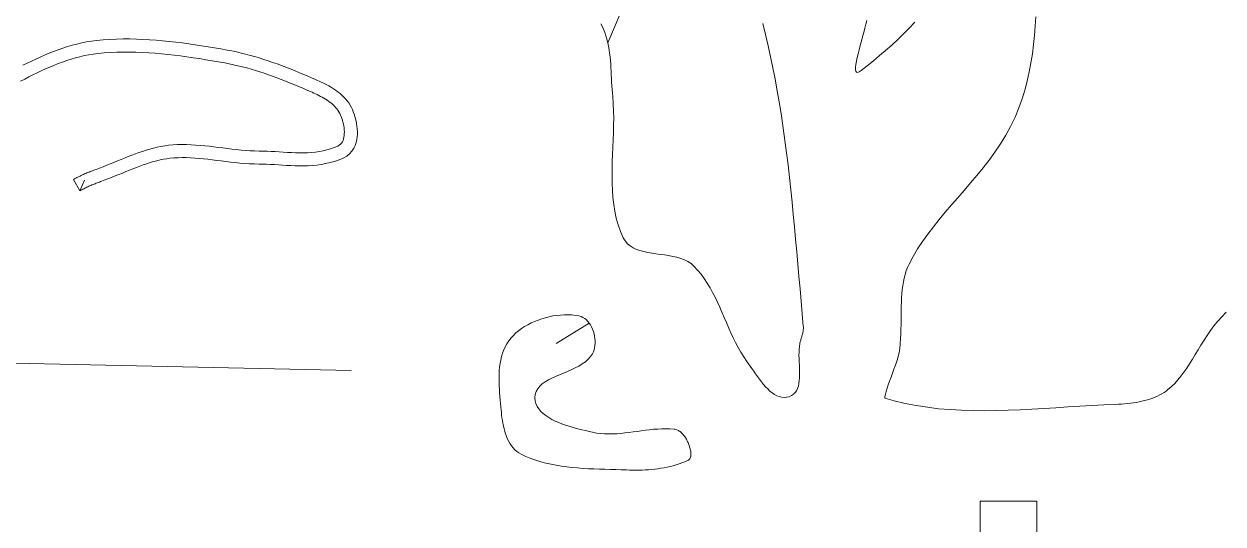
# Model space of a CAD drawing. Header units: inches. Extents: x -12 to 23, y -13.2 to 21.7.
# Drawn here: x 2.06 to 4.931, y 3.716 to 4.913 of the extents above; entities that cross this region are included whole.
import ezdxf

# ---------------------------------------------------------------- set-up
doc = ezdxf.new("R2010")
doc.units = ezdxf.units.IN
doc.header["$MEASUREMENT"] = 0
doc.layers.get('0').update_dxf_attribs({"lineweight": 0})

msp = doc.modelspace()

# ---------------------------------------------------------------- linework, layer by layer
at = {"color": 30, "linetype": 'Continuous', "lineweight": 0, "true_color": 0xff7e00}
for p, q in [((3.4581, 4.8682), (3.5482, 5.0801)), ((3.4138, 4.197), (3.3343, 4.1477))]:
    msp.add_line(p, q, dxfattribs=at)
at = {"color": 7, "linetype": 'Continuous', "lineweight": 0}
for p, q in [((4.483, 4.93), (4.4817, 4.908)), ((4.48, 4.8859), (4.4777, 4.8639)), ((4.4817, 4.908), (4.48, 4.8859)), ((4.4777, 4.8639), (4.4749, 4.8419)), ((4.4749, 4.8419), (4.4714, 4.8201)), ((4.4672, 4.7983), (4.4623, 4.7766)), ((4.4714, 4.8201), (4.4672, 4.7983)), ((4.4623, 4.7766), (4.4567, 4.755)), ((4.4567, 4.755), (4.4501, 4.7337)), ((4.4427, 4.7123), (4.4334, 4.6897)), ((4.4501, 4.7337), (4.4427, 4.7123)), ((4.4334, 4.6897), (4.4228, 4.6677)), ((4.4228, 4.6677), (4.4112, 4.6466)), ((4.3986, 4.6262), (4.3852, 4.6064)), ((4.4112, 4.6466), (4.3986, 4.6262)), ((4.3852, 4.6064), (4.3711, 4.5873)), ((4.3566, 4.5686), (4.3417, 4.5503)), ((4.3711, 4.5873), (4.3566, 4.5686)), ((4.3417, 4.5503), (4.3266, 4.5324)), ((4.3113, 4.5147), (4.2961, 4.4971)), ((4.3266, 4.5324), (4.3113, 4.5147)), ((4.281, 4.4798), (4.2662, 4.4625)), ((4.2961, 4.4971), (4.281, 4.4798)), ((4.2662, 4.4625), (4.2518, 4.4451)), ((4.2378, 4.4277), (4.2245, 4.4102)), ((4.2518, 4.4451), (4.2378, 4.4277)), ((4.2245, 4.4102), (4.2119, 4.3925)), ((4.2001, 4.3745), (4.1893, 4.3563)), ((4.2119, 4.3925), (4.2001, 4.3745)), ((4.1795, 4.3377), (4.1759, 4.3298)), ((4.1893, 4.3563), (4.1795, 4.3377)), ((4.1702, 4.3133), (4.168, 4.3047)), ((4.1728, 4.3217), (4.1702, 4.3133)), ((4.1759, 4.3298), (4.1728, 4.3217)), ((4.1646, 4.2865), (4.1634, 4.2771)), ((4.1661, 4.2958), (4.1646, 4.2865)), ((4.168, 4.3047), (4.1661, 4.2958)), ((4.1618, 4.2573), (4.1613, 4.2471)), ((4.1624, 4.2673), (4.1618, 4.2573)), ((4.1634, 4.2771), (4.1624, 4.2673)), ((4.1607, 4.2261), (4.1606, 4.2153)), ((4.1609, 4.2367), (4.1607, 4.2261)), ((4.1613, 4.2471), (4.1609, 4.2367)), ((4.9282, 4.2123), (4.9385, 4.2227)), ((4.1603, 4.1934), (4.1601, 4.1822)), ((4.1605, 4.2044), (4.1603, 4.1934)), ((4.1606, 4.2153), (4.1605, 4.2044)), ((4.9096, 4.1902), (4.9185, 4.2014)), ((4.9185, 4.2014), (4.9282, 4.2123)), ((-0.9596, 4.1687), (2.8433, 4.083)), ((4.1597, 4.1709), (4.1591, 4.1595)), ((4.1601, 4.1822), (4.1597, 4.1709)), ((4.8858, 4.1558), (4.8933, 4.1673)), ((4.8933, 4.1673), (4.9012, 4.1789)), ((4.9012, 4.1789), (4.9096, 4.1902)), ((4.1571, 4.1361), (4.1555, 4.1262)), ((4.1583, 4.148), (4.1571, 4.1361)), ((4.1591, 4.1595), (4.1583, 4.148)), ((4.8715, 4.1327), (4.8785, 4.1442)), ((4.8785, 4.1442), (4.8858, 4.1558)), ((4.1502, 4.106), (4.1469, 4.0961)), ((4.1531, 4.116), (4.1502, 4.106)), ((4.1555, 4.1262), (4.1531, 4.116)), ((4.8511, 4.0995), (4.8579, 4.1103)), ((4.8579, 4.1103), (4.8647, 4.1214)), ((4.8647, 4.1214), (4.8715, 4.1327)), ((4.1434, 4.0864), (4.1398, 4.0767)), ((4.1469, 4.0961), (4.1434, 4.0864)), ((4.8303, 4.0697), (4.8373, 4.0791)), ((4.8373, 4.0791), (4.8443, 4.0891)), ((4.8443, 4.0891), (4.8511, 4.0995)), ((4.1297, 4.0494), (4.1269, 4.0412)), ((4.1328, 4.0582), (4.1297, 4.0494)), ((4.1363, 4.0673), (4.1328, 4.0582)), ((4.1398, 4.0767), (4.1363, 4.0673)), ((4.8077, 4.0447), (4.8155, 4.0524)), ((4.8155, 4.0524), (4.823, 4.0607)), ((4.823, 4.0607), (4.8303, 4.0697)), ((4.1219, 4.0211), (4.1215, 4.017)), ((4.1229, 4.0268), (4.1219, 4.0211)), ((4.1246, 4.0335), (4.1229, 4.0268)), ((4.1269, 4.0412), (4.1246, 4.0335)), ((4.7625, 4.0172), (4.7684, 4.0196)), ((4.7684, 4.0196), (4.7742, 4.0221)), ((4.7742, 4.0221), (4.7797, 4.0248)), ((4.7797, 4.0248), (4.785, 4.0277)), ((4.785, 4.0277), (4.7901, 4.0308)), ((4.7901, 4.0308), (4.795, 4.0341)), ((4.795, 4.0341), (4.7995, 4.0376)), ((4.7995, 4.0376), (4.8077, 4.0447)), ((4.1215, 4.017), (4.1442, 4.0105)), ((4.1442, 4.0105), (4.1703, 4.0044)), ((4.1703, 4.0044), (4.1967, 3.9993)), ((4.1967, 3.9993), (4.2234, 3.9952)), ((4.2234, 3.9952), (4.2504, 3.992)), ((4.2504, 3.992), (4.2776, 3.9897)), ((4.4452, 3.9893), (4.4736, 3.9908)), ((4.4736, 3.9908), (4.5022, 3.9924)), ((4.5022, 3.9924), (4.5308, 3.9942)), ((4.5308, 3.9942), (4.5595, 3.9961)), ((4.5595, 3.9961), (4.5882, 3.9979)), ((4.5882, 3.9979), (4.6169, 3.9996)), ((4.6169, 3.9996), (4.6457, 4.0011)), ((4.6457, 4.0011), (4.6742, 4.0023)), ((4.6742, 4.0023), (4.6814, 4.0026)), ((4.6814, 4.0026), (4.6885, 4.003)), ((4.6885, 4.003), (4.6956, 4.0035)), ((4.6956, 4.0035), (4.7026, 4.0042)), ((4.7026, 4.0042), (4.7096, 4.005)), ((4.7096, 4.005), (4.7166, 4.006)), ((4.7166, 4.006), (4.7235, 4.0071)), ((4.7235, 4.0071), (4.7303, 4.0083)), ((4.7303, 4.0083), (4.737, 4.0098)), ((4.737, 4.0098), (4.7436, 4.0114)), ((4.7436, 4.0114), (4.7501, 4.0131)), ((4.7501, 4.0131), (4.7564, 4.0151)), ((4.7564, 4.0151), (4.7625, 4.0172)), ((4.2776, 3.9897), (4.3051, 3.9882)), ((4.3051, 3.9882), (4.3327, 3.9873)), ((4.3327, 3.9873), (4.3606, 3.9871)), ((4.3606, 3.9871), (4.3886, 3.9874)), ((4.3886, 3.9874), (4.4168, 3.9882)), ((4.4168, 3.9882), (4.4452, 3.9893)), ((4.4853, 3.7703), (4.3501, 3.7703)), ((4.3501, 3.7703), (4.3501, 3.4237)), ((4.4853, 3.4237), (4.4853, 3.7703))]:
    msp.add_line(p, q, dxfattribs=at)
at = {"color": 7, "linetype": 'Continuous', "lineweight": 0, "flags": 128}
for points in [[(3.4415, 4.9134), (3.4445, 4.9083), (3.448, 4.9005), (3.4511, 4.8926), (3.4538, 4.8846), (3.4561, 4.8764), (3.4581, 4.8682), (3.4599, 4.8599), (3.4613, 4.8514), (3.4625, 4.8429), (3.4635, 4.8344), (3.4644, 4.8258), (3.4651, 4.8171), (3.4656, 4.8085), (3.4661, 4.7998), (3.4666, 4.7911), (3.467, 4.7823), (3.4674, 4.7737), (3.4679, 4.765), (3.4685, 4.7564), (3.4691, 4.7478), (3.4699, 4.7392), (3.4712, 4.7223), (3.472, 4.7052), (3.4723, 4.688), (3.4722, 4.6707), (3.4717, 4.6533), (3.4711, 4.6359), (3.4704, 4.6184), (3.4696, 4.601), (3.4689, 4.5836), (3.4685, 4.5662), (3.4683, 4.5489), (3.4685, 4.5318), (3.4691, 4.5147), (3.4704, 4.4978), (3.4723, 4.4811), (3.4749, 4.4646), (3.4785, 4.4483), (3.483, 4.4323), (3.4885, 4.4166), (3.4952, 4.4011), (3.4997, 4.3935), (3.5052, 4.3871), (3.5116, 4.3817), (3.5188, 4.3772), (3.5267, 4.3735), (3.5352, 4.3705), (3.5443, 4.368), (3.5537, 4.366), (3.5635, 4.3643), (3.5735, 4.3629), (3.5836, 4.3615), (3.5938, 4.3601), (3.6039, 4.3585), (3.6138, 4.3567), (3.6235, 4.3545), (3.6328, 4.3517), (3.6416, 4.3484), (3.6498, 4.3443), (3.6575, 4.3394), (3.6643, 4.3335), (3.6732, 4.324), (3.6814, 4.314), (3.6891, 4.3036), (3.6962, 4.2929), (3.7029, 4.2817), (3.7091, 4.2703), (3.7151, 4.2587), (3.7207, 4.2468), (3.7262, 4.2348), (3.7315, 4.2227), (3.7368, 4.2105), (3.742, 4.1982), (3.7473, 4.186), (3.7527, 4.1739), (3.7583, 4.1619), (3.7641, 4.1501), (3.7702, 4.1384), (3.7767, 4.1271), (3.7837, 4.116), (3.7911, 4.1052), (3.7951, 4.0997), (3.7991, 4.0939), (3.8033, 4.0878), (3.8076, 4.0815), (3.812, 4.0751), (3.8166, 4.0687), (3.8212, 4.0623), (3.826, 4.0561), (3.8309, 4.0501), (3.8359, 4.0444), (3.841, 4.0391), (3.8463, 4.0342), (3.8516, 4.0299), (3.8571, 4.0261), (3.8627, 4.0231), (3.8684, 4.0208), (3.8743, 4.0193), (3.8803, 4.0187), (3.8863, 4.0192), (3.8925, 4.0207), (3.8982, 4.0232), (3.903, 4.0264), (3.9069, 4.0304), (3.9101, 4.0351), (3.9126, 4.0403), (3.9144, 4.0461), (3.9158, 4.0524), (3.9167, 4.0591), (3.9172, 4.0661), (3.9174, 4.0734), (3.9173, 4.0809), (3.9171, 4.0885), (3.9168, 4.0963), (3.9164, 4.1041), (3.9161, 4.1118), (3.9159, 4.1194), (3.916, 4.1269), (3.9162, 4.1341), (3.9169, 4.141), (3.9179, 4.1475), (3.9183, 4.1496), (3.9189, 4.1517), (3.9194, 4.1538), (3.92, 4.1559), (3.9206, 4.1581), (3.9212, 4.1602), (3.9218, 4.1623), (3.9225, 4.1644), (3.9231, 4.1665), (3.9237, 4.1686), (3.9242, 4.1707), (3.9248, 4.1728), (3.9252, 4.1749), (3.9256, 4.177), (3.926, 4.1791), (3.9263, 4.1812), (3.9264, 4.1834), (3.9265, 4.1855), (3.9265, 4.1876), (3.9263, 4.1898), (3.9263, 4.1898), (3.9263, 4.1898), (3.9263, 4.1898), (3.9263, 4.1898), (3.9236, 4.2194), (3.921, 4.2491), (3.9184, 4.2788), (3.9158, 4.3085), (3.9132, 4.3382), (3.9106, 4.3679), (3.9079, 4.3976), (3.9052, 4.4273), (3.9024, 4.457), (3.8995, 4.4866), (3.8964, 4.5163), (3.8932, 4.5459), (3.8898, 4.5755), (3.8861, 4.605), (3.8823, 4.6345), (3.8782, 4.664), (3.8738, 4.6935), (3.8691, 4.7229), (3.8641, 4.7522), (3.8587, 4.7815), (3.8535, 4.8081), (3.8479, 4.8347), (3.8419, 4.8612), (3.8357, 4.8876), (3.8291, 4.914)], [(4.0786, 4.9214), (4.0764, 4.9124), (4.0738, 4.9028), (4.0711, 4.8928), (4.0682, 4.8825), (4.0653, 4.8721), (4.0625, 4.8617), (4.0598, 4.8515), (4.0573, 4.8418), (4.0551, 4.8326), (4.0533, 4.8241), (4.0521, 4.8164), (4.0514, 4.8099), (4.0514, 4.8045), (4.0522, 4.8005), (4.0538, 4.798), (4.0564, 4.7973), (4.06, 4.7984), (4.0648, 4.8016), (4.0648, 4.8016), (4.0648, 4.8016), (4.0648, 4.8016), (4.0648, 4.8016), (4.0793, 4.8132), (4.094, 4.8251), (4.1087, 4.8373), (4.1234, 4.8499), (4.1379, 4.8628), (4.1523, 4.876), (4.1664, 4.8896), (4.1801, 4.9035), (4.1933, 4.9177)]]:
    msp.add_lwpolyline(points, dxfattribs=at)
at = {"color": 7, "linetype": 'Continuous', "lineweight": 0}
for points in [[(2.1937, 4.5135), (2.1962, 4.5149), (2.1986, 4.5161), (2.201, 4.5173), (2.2034, 4.5186), (2.2058, 4.5198), (2.2083, 4.5209), (2.2107, 4.5221), (2.2132, 4.5232), (2.2156, 4.5244), (2.2181, 4.5255), (2.2206, 4.5266), (2.2231, 4.5276), (2.2256, 4.5287), (2.2281, 4.5297), (2.2306, 4.5307), (2.2331, 4.5317), (2.2357, 4.5327), (2.2382, 4.5337), (2.2407, 4.5346), (2.2434, 4.5356), (2.2523, 4.5389), (2.2612, 4.5423), (2.27, 4.5457), (2.2787, 4.5492), (2.2874, 4.5528), (2.2959, 4.5563), (2.3044, 4.5598), (2.3128, 4.5632), (2.3212, 4.5665), (2.3295, 4.5698), (2.3377, 4.5729), (2.3459, 4.5758), (2.354, 4.5786), (2.3621, 4.5812), (2.3701, 4.5835), (2.3781, 4.5857), (2.3861, 4.5875), (2.394, 4.5892), (2.4019, 4.5905), (2.4098, 4.5915), (2.4194, 4.5924), (2.4291, 4.593), (2.439, 4.5932), (2.4489, 4.5931), (2.459, 4.5927), (2.4691, 4.5921), (2.4794, 4.5913), (2.4898, 4.5903), (2.5004, 4.5892), (2.511, 4.5879), (2.5217, 4.5866), (2.5326, 4.5852), (2.5436, 4.5838), (2.5546, 4.5825), (2.5658, 4.5813), (2.5771, 4.5801), (2.5885, 4.5792), (2.6, 4.5784), (2.6117, 4.5779), (2.623, 4.5777), (2.6323, 4.5776), (2.6413, 4.5773), (2.6506, 4.5768), (2.66, 4.5763), (2.6696, 4.5757), (2.6794, 4.5751), (2.6892, 4.5746), (2.6993, 4.5741), (2.7094, 4.5737), (2.7196, 4.5735), (2.7299, 4.5735), (2.7404, 4.5738), (2.7509, 4.5744), (2.7614, 4.5754), (2.772, 4.5768), (2.7827, 4.5787), (2.7934, 4.5811), (2.804, 4.5842), (2.8146, 4.5879), (2.8258, 4.5927), (2.833, 4.5968), (2.8398, 4.6024), (2.8454, 4.6088), (2.8499, 4.6156), (2.8532, 4.6225), (2.8556, 4.6295), (2.8572, 4.6363), (2.8581, 4.643), (2.8586, 4.6495), (2.8586, 4.656), (2.8583, 4.6623), (2.8576, 4.6685), (2.8567, 4.6746), (2.8555, 4.6805), (2.8541, 4.6863), (2.8525, 4.692), (2.8507, 4.6975), (2.8487, 4.7028), (2.8466, 4.708), (2.8441, 4.7131), (2.8411, 4.7186), (2.8377, 4.724), (2.834, 4.7291), (2.83, 4.7338), (2.8259, 4.7383), (2.8216, 4.7424), (2.8173, 4.7463), (2.8128, 4.7499), (2.8082, 4.7533), (2.8037, 4.7565), (2.799, 4.7595), (2.7944, 4.7623), (2.7898, 4.7649), (2.7851, 4.7674), (2.7806, 4.7698), (2.776, 4.772), (2.7715, 4.7742), (2.7671, 4.7762), (2.7628, 4.7781), (2.7586, 4.78), (2.7486, 4.7844), (2.7385, 4.7887), (2.7283, 4.793), (2.7181, 4.7973), (2.7079, 4.8015), (2.6975, 4.8056), (2.6871, 4.8097), (2.6767, 4.8136), (2.6662, 4.8175), (2.6556, 4.8212), (2.645, 4.8249), (2.6343, 4.8284), (2.6236, 4.8317), (2.6127, 4.835), (2.6019, 4.838), (2.5909, 4.8409), (2.5799, 4.8436), (2.5688, 4.8462), (2.5577, 4.8485), (2.5466, 4.8506), (2.5313, 4.8533), (2.5161, 4.8559), (2.5009, 4.8585), (2.4855, 4.861), (2.4701, 4.8633), (2.4547, 4.8656), (2.4392, 4.8677), (2.4236, 4.8696), (2.408, 4.8714), (2.3923, 4.873), (2.3766, 4.8743), (2.3609, 4.8755), (2.3451, 4.8763), (2.3293, 4.8769), (2.3134, 4.8772), (2.2975, 4.8772), (2.2816, 4.8768), (2.2657, 4.8761), (2.2498, 4.875), (2.2338, 4.8735), (2.2219, 4.872), (2.2101, 4.8701), (2.1984, 4.8678), (2.1868, 4.8652), (2.1754, 4.8622), (2.1641, 4.8589), (2.1529, 4.8553), (2.1419, 4.8514), (2.131, 4.8473), (2.1202, 4.843), (2.1095, 4.8385), (2.0989, 4.8339), (2.0884, 4.8291), (2.0781, 4.8242), (2.0679, 4.8192), (2.0577, 4.8142)], [(2.0522, 4.7762), (2.062, 4.7813), (2.0718, 4.7863), (2.0817, 4.7912), (2.0916, 4.7961), (2.1016, 4.8008), (2.1117, 4.8054), (2.1218, 4.8098), (2.132, 4.8141), (2.1422, 4.8182), (2.1525, 4.822), (2.1629, 4.8256), (2.1733, 4.829), (2.1838, 4.832), (2.1943, 4.8348), (2.2049, 4.8373), (2.2156, 4.8394), (2.2263, 4.8411), (2.2371, 4.8424), (2.2523, 4.8439), (2.2675, 4.8449), (2.2827, 4.8456), (2.2979, 4.8459), (2.3132, 4.8459), (2.3284, 4.8457), (2.3437, 4.8451), (2.3589, 4.8443), (2.3742, 4.8432), (2.3894, 4.8419), (2.4047, 4.8403), (2.4199, 4.8386), (2.4351, 4.8367), (2.4503, 4.8346), (2.4655, 4.8324), (2.4807, 4.8301), (2.4958, 4.8276), (2.5109, 4.8251), (2.5259, 4.8225), (2.5409, 4.8198), (2.5516, 4.8178), (2.5621, 4.8156), (2.5727, 4.8132), (2.5832, 4.8106), (2.5936, 4.8079), (2.6041, 4.8049), (2.6144, 4.8018), (2.6248, 4.7986), (2.6351, 4.7952), (2.6454, 4.7917), (2.6556, 4.7881), (2.6658, 4.7843), (2.6759, 4.7805), (2.6861, 4.7766), (2.6961, 4.7725), (2.7062, 4.7684), (2.7162, 4.7642), (2.7262, 4.76), (2.7361, 4.7557), (2.7461, 4.7514), (2.7501, 4.7496), (2.7542, 4.7478), (2.7583, 4.7459), (2.7624, 4.7439), (2.7665, 4.7419), (2.7705, 4.7398), (2.7746, 4.7376), (2.7786, 4.7353), (2.7825, 4.733), (2.7863, 4.7305), (2.79, 4.7279), (2.7936, 4.7252), (2.7971, 4.7224), (2.8004, 4.7195), (2.8035, 4.7164), (2.8065, 4.7132), (2.8093, 4.7099), (2.8119, 4.7064), (2.8142, 4.7027), (2.8163, 4.6989), (2.818, 4.6952), (2.8197, 4.6913), (2.8212, 4.6872), (2.8226, 4.6829), (2.8239, 4.6784), (2.825, 4.6738), (2.8259, 4.6692), (2.8266, 4.6645), (2.8271, 4.6598), (2.8274, 4.6552), (2.8273, 4.6507), (2.827, 4.6463), (2.8264, 4.6421), (2.8255, 4.6381), (2.8242, 4.6343), (2.8226, 4.6309), (2.8205, 4.6278), (2.8181, 4.625), (2.8152, 4.6227), (2.8119, 4.6208), (2.8033, 4.6171), (2.7945, 4.614), (2.7855, 4.6114), (2.7764, 4.6093), (2.7673, 4.6076), (2.758, 4.6064), (2.7486, 4.6056), (2.7391, 4.605), (2.7295, 4.6048), (2.7199, 4.6048), (2.7103, 4.605), (2.7006, 4.6053), (2.6909, 4.6058), (2.6812, 4.6063), (2.6715, 4.6069), (2.6618, 4.6075), (2.6521, 4.608), (2.6425, 4.6085), (2.633, 4.6088), (2.6235, 4.6089), (2.6126, 4.6091), (2.6018, 4.6096), (2.5909, 4.6103), (2.58, 4.6113), (2.5691, 4.6124), (2.5582, 4.6136), (2.5474, 4.6149), (2.5365, 4.6162), (2.5256, 4.6176), (2.5147, 4.6189), (2.5039, 4.6202), (2.493, 4.6214), (2.4822, 4.6224), (2.4713, 4.6233), (2.4605, 4.6239), (2.4496, 4.6243), (2.4388, 4.6244), (2.4279, 4.6242), (2.4171, 4.6236), (2.4063, 4.6226), (2.3973, 4.6214), (2.3883, 4.6199), (2.3794, 4.6181), (2.3705, 4.616), (2.3617, 4.6136), (2.3529, 4.611), (2.3442, 4.6082), (2.3356, 4.6053), (2.3269, 4.6022), (2.3183, 4.5989), (2.3097, 4.5956), (2.3012, 4.5922), (2.2926, 4.5887), (2.2841, 4.5852), (2.2755, 4.5817), (2.267, 4.5782), (2.2585, 4.5748), (2.2499, 4.5714), (2.2413, 4.5681), (2.2327, 4.565), (2.23, 4.564), (2.2272, 4.5629), (2.2245, 4.5619), (2.2217, 4.5608), (2.219, 4.5598), (2.2163, 4.5587), (2.2135, 4.5575), (2.2108, 4.5564), (2.2081, 4.5552), (2.2054, 4.554), (2.2028, 4.5528), (2.2001, 4.5516), (2.1974, 4.5504), (2.1948, 4.5491), (2.1921, 4.5478), (2.1895, 4.5465), (2.1869, 4.5452), (2.1842, 4.5439), (2.1816, 4.5425), (2.179, 4.5411), (2.1937, 4.5135), (2.2054, 4.5393)]]:
    msp.add_lwpolyline(points, dxfattribs=at)
at = {"color": 7, "linetype": 'Continuous', "lineweight": 0, "flags": 128}
msp.add_lwpolyline([(3.6168, 3.943), (3.607, 3.9437), (3.5973, 3.944), (3.5875, 3.9438), (3.5777, 3.9433), (3.5679, 3.9426), (3.558, 3.9415), (3.5482, 3.9404), (3.5383, 3.939), (3.5285, 3.9377), (3.5186, 3.9363), (3.5088, 3.935), (3.499, 3.9338), (3.4892, 3.9328), (3.4794, 3.9321), (3.4697, 3.9316), (3.46, 3.9314), (3.4503, 3.9317), (3.4407, 3.9324), (3.4311, 3.9337), (3.4216, 3.9355), (3.4134, 3.9374), (3.4048, 3.9394), (3.3959, 3.9415), (3.3868, 3.9439), (3.3775, 3.9464), (3.3683, 3.9491), (3.359, 3.952), (3.3499, 3.9552), (3.3411, 3.9587), (3.3325, 3.9624), (3.3244, 3.9664), (3.3167, 3.9707), (3.3096, 3.9753), (3.3032, 3.9803), (3.2975, 3.9856), (3.2927, 3.9913), (3.2887, 3.9974), (3.2858, 4.004), (3.284, 4.0109), (3.2834, 4.0183), (3.2842, 4.0262), (3.2866, 4.0333), (3.2903, 4.0398), (3.2952, 4.0457), (3.3012, 4.0511), (3.3082, 4.0561), (3.316, 4.0607), (3.3244, 4.065), (3.3333, 4.0692), (3.3425, 4.0732), (3.3519, 4.0771), (3.3614, 4.0811), (3.3708, 4.0852), (3.38, 4.0895), (3.3888, 4.0941), (3.397, 4.099), (3.4046, 4.1044), (3.4113, 4.1102), (3.417, 4.1166), (3.4216, 4.1237), (3.4237, 4.1281), (3.4254, 4.1329), (3.4266, 4.138), (3.4274, 4.1433), (3.4277, 4.1488), (3.4277, 4.1545), (3.4273, 4.1601), (3.4265, 4.1658), (3.4253, 4.1715), (3.4237, 4.177), (3.4218, 4.1824), (3.4195, 4.1876), (3.4168, 4.1924), (3.4138, 4.197), (3.4105, 4.2011), (3.4068, 4.2048), (3.4029, 4.208), (3.3986, 4.2106), (3.394, 4.2126), (3.3891, 4.214), (3.3806, 4.2153), (3.3719, 4.2163), (3.363, 4.2167), (3.354, 4.2166), (3.345, 4.2162), (3.3359, 4.2152), (3.3269, 4.2139), (3.3179, 4.2121), (3.3089, 4.2099), (3.3001, 4.2073), (3.2914, 4.2043), (3.283, 4.2009), (3.2747, 4.1972), (3.2667, 4.1931), (3.259, 4.1886), (3.2517, 4.1838), (3.2447, 4.1786), (3.2382, 4.1732), (3.2321, 4.1674), (3.2265, 4.1613), (3.2212, 4.1546), (3.2166, 4.1475), (3.2126, 4.1402), (3.2091, 4.1326), (3.2062, 4.1248), (3.2038, 4.1168), (3.2019, 4.1085), (3.2003, 4.1001), (3.1992, 4.0916), (3.1984, 4.083), (3.198, 4.0742), (3.1978, 4.0654), (3.1979, 4.0566), (3.1981, 4.0477), (3.1986, 4.0389), (3.1992, 4.0301), (3.1998, 4.0213), (3.2006, 4.0127), (3.2013, 4.0041), (3.2021, 3.9957), (3.2027, 3.9896), (3.2033, 3.9833), (3.204, 3.9768), (3.2048, 3.9703), (3.2058, 3.9637), (3.2069, 3.9572), (3.2082, 3.9506), (3.2097, 3.9441), (3.2114, 3.9377), (3.2134, 3.9314), (3.2156, 3.9252), (3.2181, 3.9193), (3.2209, 3.9135), (3.224, 3.9081), (3.2275, 3.9029), (3.2314, 3.8981), (3.2356, 3.8936), (3.2402, 3.8896), (3.2453, 3.886), (3.2509, 3.8828), (3.2622, 3.8775), (3.2738, 3.8728), (3.2857, 3.8686), (3.2977, 3.8648), (3.3099, 3.8616), (3.3223, 3.8588), (3.3348, 3.8564), (3.3475, 3.8543), (3.3602, 3.8526), (3.3731, 3.8512), (3.386, 3.85), (3.399, 3.849), (3.4121, 3.8483), (3.4251, 3.8477), (3.4382, 3.8472), (3.4513, 3.8468), (3.4643, 3.8464), (3.4772, 3.846), (3.4901, 3.8456), (3.5029, 3.8452), (3.5104, 3.845), (3.5179, 3.8448), (3.5254, 3.8448), (3.5329, 3.8449), (3.5404, 3.8451), (3.548, 3.8454), (3.5555, 3.8458), (3.5631, 3.8464), (3.5706, 3.8472), (3.5781, 3.8481), (3.5855, 3.8492), (3.5929, 3.8504), (3.6002, 3.8519), (3.6075, 3.8535), (3.6147, 3.8554), (3.6218, 3.8574), (3.6289, 3.8596), (3.6358, 3.8621), (3.6426, 3.8648), (3.6493, 3.8678), (3.6513, 3.8689), (3.653, 3.8703), (3.6544, 3.8719), (3.6555, 3.8737), (3.6563, 3.8757), (3.6569, 3.8779), (3.6572, 3.8801), (3.6573, 3.8826), (3.6573, 3.8851), (3.657, 3.8876), (3.6566, 3.8903), (3.6561, 3.8929), (3.6555, 3.8956), (3.6547, 3.8983), (3.6539, 3.9009), (3.653, 3.9035), (3.6521, 3.906), (3.6512, 3.9085), (3.6502, 3.9108), (3.6493, 3.9129), (3.6484, 3.9149), (3.6474, 3.9169), (3.6463, 3.919), (3.6452, 3.921), (3.644, 3.923), (3.6426, 3.925), (3.6413, 3.9269), (3.6398, 3.9288), (3.6382, 3.9306), (3.6366, 3.9324), (3.6349, 3.934), (3.6332, 3.9356), (3.6313, 3.937), (3.6294, 3.9384), (3.6275, 3.9395), (3.6255, 3.9406), (3.6234, 3.9415), (3.6212, 3.9422), (3.619, 3.9427), (3.6168, 3.943), (3.6168, 3.943), (3.6168, 3.943), (3.6168, 3.943)], close=True, dxfattribs=at)

doc.saveas('drawing.dxf')
